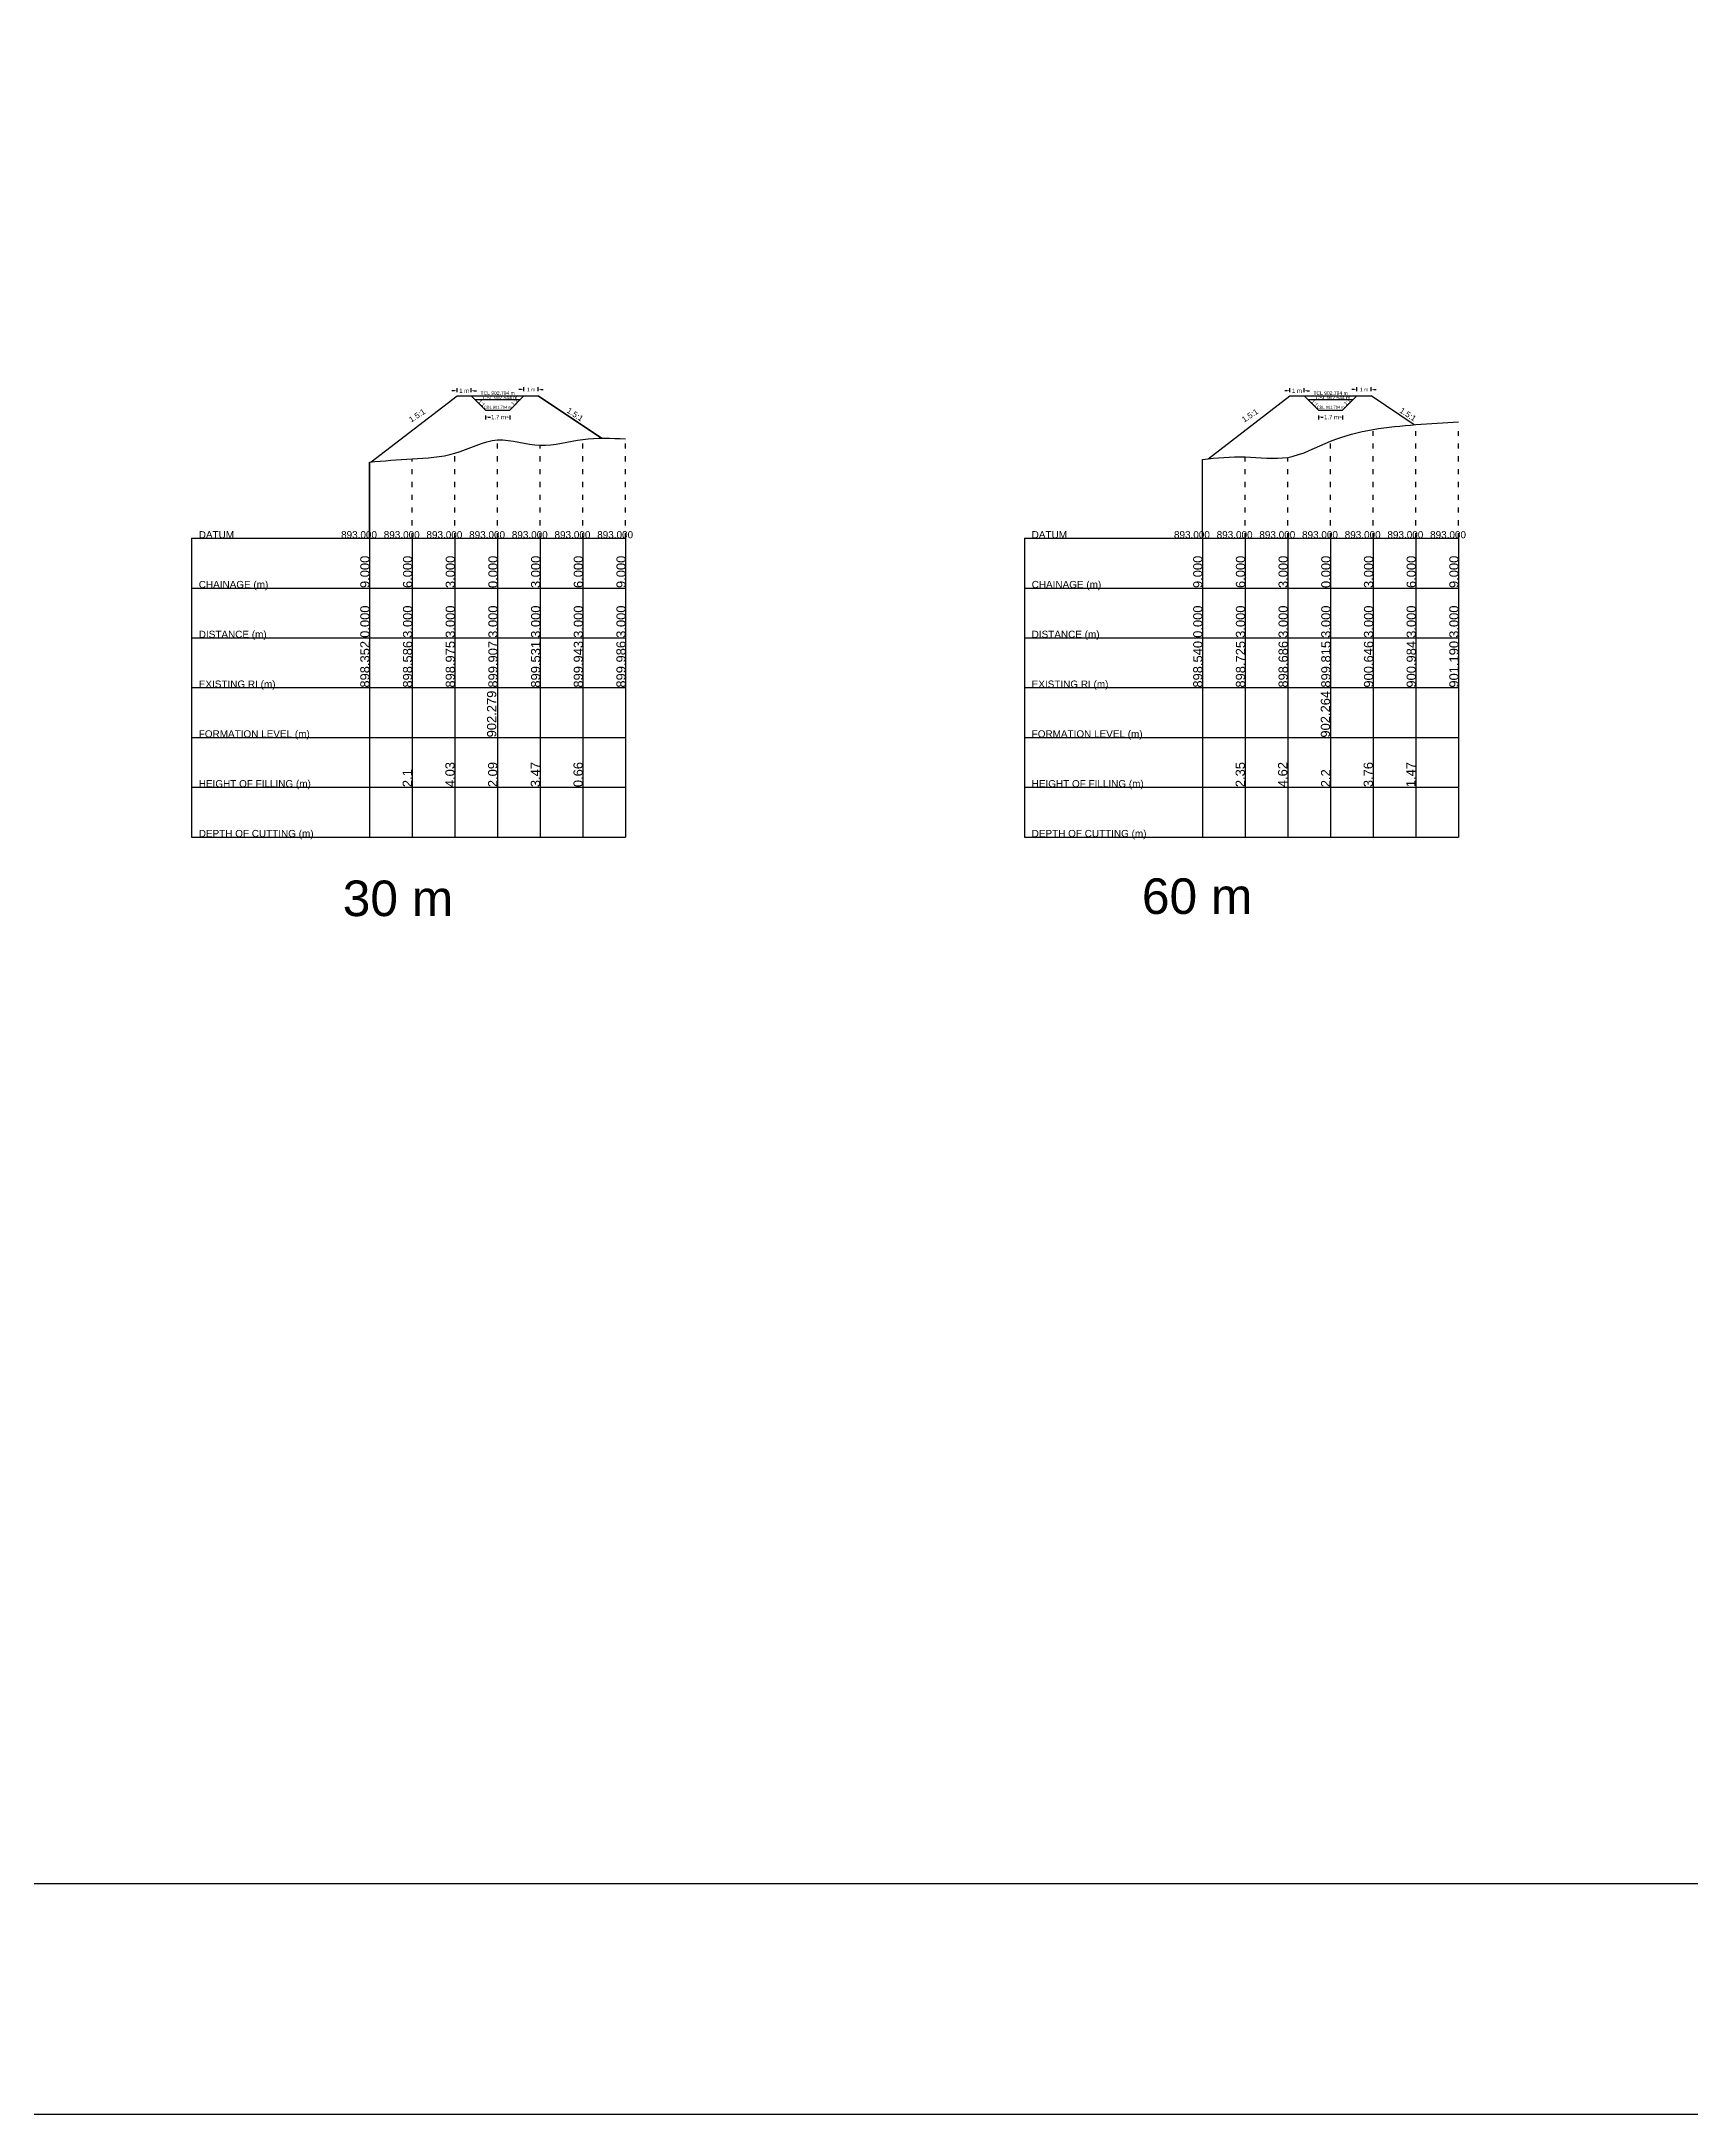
# Model space of a CAD drawing. Header units: millimetres. Extents: x 69 to 770, y 49 to 903.
# Drawn here: x 184.5 to 300.4, y 48.7 to 194.4 of the extents above; entities that cross this region are included whole.
import ezdxf

# ---------------------------------------------------------------- set-up
doc = ezdxf.new("R2010")
doc.units = ezdxf.units.MM
doc.linetypes.add('ACAD_ISO03W100', pattern=[30, 12, -18])
for name, color, linetype in [('Datum Level', 5, 'Continuous'), ('Existing RL', 84, 'Continuous'), ('General', 7, 'Continuous')]:
    doc.layers.add(name, color=color, linetype=linetype)
doc.styles.add('Annotative', font='arial.ttf')
doc.styles.get("Standard").update_dxf_attribs({"font": 'arial.ttf'})
doc.dimstyles.get("Standard").update_dxf_attribs({"dimtxt": 0.18, "dimasz": 0.18, "dimexe": 0.18, "dimexo": 0.0625, "dimgap": 0.09, "dimtad": 0, "dimtih": 1, "dimtoh": 1, "dimdec": 4, "dimzin": 0, "dimdsep": 46, "dimtxsty": 'Standard', "dimcen": 0.09, "dimadec": 0, "dimazin": 0, "dimtfac": 1, "dimtdec": 4, "dimtofl": 0, "dimtmove": 0, "dimatfit": 3, "dimfxl": 1, "dimtolj": 1, "dimtzin": 0, "dimarcsym": 0})

# ---------------------------------------------------------------- blocks, each defined once
blk = doc.blocks.new('*D17')
at = {"layer": 'Defpoints', "color": 0, "transparency": 16777216}
for p in [(213.69, 169.89), (213.69, 169.72), (214.69, 169.73)]:
    blk.add_point(p, dxfattribs=at)
at = {"layer": 'General', "color": 0, "lineweight": -2, "transparency": 16777216}
for p, q in [((213.51, 169.89), (213.33, 169.89)), ((213.69, 169.78), (213.69, 170.07)), ((214.69, 169.8), (214.69, 170.07)), ((214.87, 169.89), (215.05, 169.89))]:
    blk.add_line(p, q, dxfattribs=at)
at = {"layer": 'General', "color": 0, "transparency": 16777216}
for points in [[(213.51, 169.92), (213.51, 169.86), (213.69, 169.89)], [(214.87, 169.92), (214.87, 169.86), (214.69, 169.89)]]:
    blk.add_solid(points, dxfattribs=at)
at = {"layer": 'General', "color": 0, "lineweight": 9, "transparency": 16777216, "insert": (214.19, 169.89), "char_height": 0.3, "attachment_point": 5}
blk.add_mtext('\\A1;1 m', dxfattribs=at)
blk = doc.blocks.new('*D19')
at = {"layer": 'Defpoints', "color": 0, "transparency": 16777216}
for p in [(218.39, 169.97), (218.39, 169.8), (219.39, 169.81)]:
    blk.add_point(p, dxfattribs=at)
at = {"layer": 'General', "color": 0, "lineweight": -2, "transparency": 16777216}
for p, q in [((218.21, 169.97), (218.03, 169.97)), ((218.39, 169.86), (218.39, 170.15)), ((219.39, 169.87), (219.39, 170.15)), ((219.57, 169.97), (219.75, 169.97))]:
    blk.add_line(p, q, dxfattribs=at)
at = {"layer": 'General', "color": 0, "transparency": 16777216}
for points in [[(218.21, 170), (218.21, 169.94), (218.39, 169.97)], [(219.57, 170), (219.57, 169.94), (219.39, 169.97)]]:
    blk.add_solid(points, dxfattribs=at)
at = {"layer": 'General', "color": 0, "lineweight": 9, "transparency": 16777216, "insert": (218.89, 169.97), "char_height": 0.25, "attachment_point": 5}
blk.add_mtext('\\A1;1 m', dxfattribs=at)
blk = doc.blocks.new('*D18')
at = {"layer": 'Defpoints', "color": 0, "transparency": 16777216}
for p in [(215.69, 168.21), (217.39, 168.21), (217.39, 168.04)]:
    blk.add_point(p, dxfattribs=at)
at = {"layer": 'General', "color": 0, "lineweight": -2, "transparency": 16777216}
for p, q in [((215.69, 168.14), (215.69, 167.86)), ((215.87, 168.04), (216.04, 168.04)), ((217.21, 168.04), (217.19, 168.04)), ((217.39, 168.14), (217.39, 167.86))]:
    blk.add_line(p, q, dxfattribs=at)
at = {"layer": 'General', "color": 0, "transparency": 16777216}
for points in [[(215.87, 168.07), (215.87, 168.01), (215.69, 168.04)], [(217.21, 168.07), (217.21, 168.01), (217.39, 168.04)]]:
    blk.add_solid(points, dxfattribs=at)
at = {"layer": 'General', "color": 0, "lineweight": 9, "transparency": 16777216, "insert": (216.61, 168.04), "char_height": 0.3, "attachment_point": 5}
blk.add_mtext('\\A1;1.7 m ', dxfattribs=at)
blk = doc.blocks.new('*D20')
at = {"layer": 'Defpoints', "color": 0, "transparency": 16777216}
for p in [(272.22, 169.89), (272.22, 169.72), (273.23, 169.73)]:
    blk.add_point(p, dxfattribs=at)
at = {"layer": 'General', "color": 0, "lineweight": -2, "transparency": 16777216}
for p, q in [((272.04, 169.89), (271.86, 169.89)), ((272.22, 169.78), (272.22, 170.07)), ((273.23, 169.8), (273.23, 170.07)), ((273.41, 169.89), (273.59, 169.89))]:
    blk.add_line(p, q, dxfattribs=at)
at = {"layer": 'General', "color": 0, "transparency": 16777216}
for points in [[(272.04, 169.92), (272.04, 169.86), (272.22, 169.89)], [(273.41, 169.92), (273.41, 169.86), (273.23, 169.89)]]:
    blk.add_solid(points, dxfattribs=at)
at = {"layer": 'General', "color": 0, "lineweight": 9, "transparency": 16777216, "insert": (272.72, 169.89), "char_height": 0.3, "attachment_point": 5}
blk.add_mtext('\\A1;1 m', dxfattribs=at)
blk = doc.blocks.new('*D21')
at = {"layer": 'Defpoints', "color": 0, "transparency": 16777216}
for p in [(276.93, 169.97), (276.93, 169.8), (277.93, 169.81)]:
    blk.add_point(p, dxfattribs=at)
at = {"layer": 'General', "color": 0, "lineweight": -2, "transparency": 16777216}
for p, q in [((276.75, 169.97), (276.57, 169.97)), ((276.93, 169.86), (276.93, 170.15)), ((277.93, 169.87), (277.93, 170.15)), ((278.11, 169.97), (278.29, 169.97))]:
    blk.add_line(p, q, dxfattribs=at)
at = {"layer": 'General', "color": 0, "transparency": 16777216}
for points in [[(276.75, 170), (276.75, 169.94), (276.93, 169.97)], [(278.11, 170), (278.11, 169.94), (277.93, 169.97)]]:
    blk.add_solid(points, dxfattribs=at)
at = {"layer": 'General', "color": 0, "lineweight": 9, "transparency": 16777216, "insert": (277.43, 169.97), "char_height": 0.25, "attachment_point": 5}
blk.add_mtext('\\A1;1 m', dxfattribs=at)
blk = doc.blocks.new('*D22')
at = {"layer": 'Defpoints', "color": 0, "transparency": 16777216}
for p in [(274.23, 168.21), (275.93, 168.21), (275.93, 168.04)]:
    blk.add_point(p, dxfattribs=at)
at = {"layer": 'General', "color": 0, "lineweight": -2, "transparency": 16777216}
for p, q in [((274.23, 168.14), (274.23, 167.86)), ((274.41, 168.04), (274.57, 168.04)), ((275.75, 168.04), (275.73, 168.04)), ((275.93, 168.14), (275.93, 167.86))]:
    blk.add_line(p, q, dxfattribs=at)
at = {"layer": 'General', "color": 0, "transparency": 16777216}
for points in [[(274.41, 168.07), (274.41, 168.01), (274.23, 168.04)], [(275.75, 168.07), (275.75, 168.01), (275.93, 168.04)]]:
    blk.add_solid(points, dxfattribs=at)
at = {"layer": 'General', "color": 0, "lineweight": 9, "transparency": 16777216, "insert": (275.15, 168.04), "char_height": 0.3, "attachment_point": 5}
blk.add_mtext('\\A1;1.7 m ', dxfattribs=at)

msp = doc.modelspace()

# ---------------------------------------------------------------- linework, layer by layer
at = {"layer": 'Datum Level'}
for points in [[(195.04099, 159.52187), (210.54099, 159.52187), (213.54099, 159.52187), (216.54099, 159.52187), (219.54099, 159.52187), (222.54099, 159.52187), (225.54099, 159.52187)], [(253.57505, 159.52187), (269.07505, 159.52187), (272.07505, 159.52187), (275.07505, 159.52187), (278.07505, 159.52187), (281.07505, 159.52187), (284.07505, 159.52187)]]:
    msp.add_lwpolyline(points, dxfattribs=at)
at = {"layer": 'Existing RL'}
for points in [[(266.07505, 165.06187), (269.07505, 165.24687), (272.07505, 165.20787), (275.07505, 166.33687), (278.07505, 167.16787), (281.07505, 167.50587), (284.07505, 167.71187)], [(207.54099, 164.87387), (210.54099, 165.10787), (213.54099, 165.49687), (216.54099, 166.42887), (219.54099, 166.05287), (222.54099, 166.46487), (225.54099, 166.50787)]]:
    msp.add_spline(points, degree=3, dxfattribs=at)
at = {"layer": 'General'}
for p, q in [((207.66213, 164.88429), (213.69099, 169.52187)), ((213.69099, 169.52187), (214.69099, 169.52187)), ((215.69099, 168.52187), (214.69099, 169.52187)), ((214.69099, 169.52187), (218.39099, 169.52187)), ((214.94099, 169.27187), (218.14099, 169.27187)), ((218.39099, 169.52187), (217.39099, 168.52187)), ((218.39099, 169.52187), (219.39099, 169.52187)), ((223.84486, 166.55262), (219.39099, 169.52187)), ((266.48435, 165.10594), (272.22505, 169.52187)), ((272.22505, 169.52187), (273.22505, 169.52187)), ((274.22505, 168.52187), (273.22505, 169.52187)), ((273.22505, 169.52187), (276.92505, 169.52187)), ((273.47505, 169.27187), (276.67505, 169.27187)), ((276.92505, 169.52187), (275.92505, 168.52187)), ((276.92505, 169.52187), (277.92505, 169.52187)), ((280.9622, 167.49711), (277.92505, 169.52187)), ((215.69099, 168.52187), (217.39099, 168.52187)), ((274.22505, 168.52187), (275.92505, 168.52187)), ((223.84486, 166.55262), (223.85769, 166.54406)), ((207.54099, 159.52187), (207.54099, 164.87387)), ((207.54099, 164.87387), (207.54099, 159.52187)), ((207.54099, 164.87387), (207.54099, 159.52187)), ((266.07505, 159.52187), (266.07505, 165.06187)), ((195.04099, 159.52187), (195.04099, 138.52187)), ((207.54099, 159.52187), (207.54099, 138.52187)), ((207.54099, 159.52187), (207.54099, 138.52187)), ((210.54099, 159.52187), (210.54099, 138.52187)), ((213.54099, 159.52187), (213.54099, 138.52187)), ((216.54099, 159.52187), (216.54099, 138.52187)), ((219.54099, 159.52187), (219.54099, 138.52187)), ((222.54099, 159.52187), (222.54099, 138.52187)), ((225.54099, 159.52187), (225.54099, 138.52187)), ((253.57505, 159.52187), (253.57505, 138.52187)), ((266.07505, 159.52187), (266.07505, 138.52187)), ((266.07505, 159.52187), (266.07505, 138.52187)), ((269.07505, 159.52187), (269.07505, 138.52187)), ((272.07505, 159.52187), (272.07505, 138.52187)), ((275.07505, 159.52187), (275.07505, 138.52187)), ((278.07505, 159.52187), (278.07505, 138.52187)), ((281.07505, 159.52187), (281.07505, 138.52187)), ((284.07505, 159.52187), (284.07505, 138.52187)), ((195.04099, 156.02187), (225.54099, 156.02187)), ((253.57505, 156.02187), (284.07505, 156.02187)), ((195.04099, 152.52187), (225.54099, 152.52187)), ((253.57505, 152.52187), (284.07505, 152.52187)), ((195.04099, 149.02187), (225.54099, 149.02187)), ((253.57505, 149.02187), (284.07505, 149.02187)), ((253.57505, 149.02187), (284.07505, 149.02187)), ((195.04099, 145.52187), (225.54099, 145.52187)), ((195.04099, 145.52187), (225.54099, 145.52187)), ((253.57505, 145.52187), (284.07505, 145.52187)), ((195.04099, 142.02187), (225.54099, 142.02187)), ((253.57505, 142.02187), (284.07505, 142.02187)), ((195.04099, 138.52187), (225.54099, 138.52187)), ((253.57505, 138.52187), (284.07505, 138.52187))]:
    msp.add_line(p, q, dxfattribs=at)
at = {"layer": 'General', "linetype": 'ACAD_ISO03W100', "ltscale": 0.03}
for p, q in [((216.54099, 159.52187), (216.54099, 166.42887)), ((222.54099, 159.52187), (222.54099, 166.46487)), ((225.54099, 159.52187), (225.54099, 166.50787)), ((275.07505, 159.52187), (275.07505, 166.33687)), ((278.07505, 159.52187), (278.07505, 167.05587)), ((281.07505, 159.52187), (281.07505, 167.05587)), ((284.07505, 159.52187), (284.07505, 167.05587)), ((210.54099, 159.52187), (210.54099, 165.10787)), ((213.54099, 159.52187), (213.54099, 165.49687)), ((219.54099, 159.52187), (219.54099, 166.05287)), ((269.07505, 159.52187), (269.07505, 165.24687)), ((272.07505, 159.52187), (272.07505, 165.20787))]:
    msp.add_line(p, q, dxfattribs=at)
at = {"layer": 'General', "ltscale": 0.9}
for points in [[(68.59243, 567.76899), (769.66621, 567.76899), (769.66621, 48.73403), (68.59243, 48.73403)], [(84.8064, 551.55502), (753.45225, 551.55502), (753.45225, 64.94799), (84.8064, 64.94799)]]:
    msp.add_lwpolyline(points, close=True, dxfattribs=at)
at = {"layer": 'General'}
msp.add_lwpolyline([(207.66213, 164.88429), (213.69099, 169.52187), (219.39099, 169.52187), (223.84486, 166.55262)], dxfattribs=at)
msp.add_lwpolyline([(207.66213, 164.88429), (213.69099, 169.52187), (219.39099, 169.52187), (223.84486, 166.55262)], dxfattribs=at)

# ---------------------------------------------------------------- texts
at = {"char_height": 2.5, "attachment_point": 1}
for s, insert in [('60 m', (261.82117, 135.6167)), ('30 m', (205.65744, 135.46366))]:
    msp.add_mtext_dynamic_manual_height_columns(s, width=7.488633, gutter_width=2.5, heights=[0], dxfattribs=dict(at, insert=insert))
at = {"layer": 'General', "style": 'Annotative'}
for s, p in [('DATUM', (195.54099, 159.52187)), ('893.000', (205.54099, 159.52187)), ('893.000', (208.54099, 159.52187)), ('893.000', (211.54099, 159.52187)), ('893.000', (214.54099, 159.52187)), ('893.000', (217.54099, 159.52187)), ('893.000', (220.54099, 159.52187)), ('893.000', (223.54099, 159.52187)), ('DATUM', (254.07505, 159.52187)), ('893.000', (264.07505, 159.52187)), ('893.000', (264.07505, 159.52187)), ('893.000', (264.07505, 159.52187)), ('893.000', (267.07505, 159.52187)), ('893.000', (267.07505, 159.52187)), ('893.000', (267.07505, 159.52187)), ('893.000', (270.07505, 159.52187)), ('893.000', (270.07505, 159.52187)), ('893.000', (270.07505, 159.52187)), ('893.000', (273.07505, 159.52187)), ('893.000', (273.07505, 159.52187)), ('893.000', (273.07505, 159.52187)), ('893.000', (276.07505, 159.52187)), ('893.000', (276.07505, 159.52187)), ('893.000', (276.07505, 159.52187)), ('893.000', (279.07505, 159.52187)), ('893.000', (279.07505, 159.52187)), ('893.000', (279.07505, 159.52187)), ('893.000', (282.07505, 159.52187)), ('893.000', (282.07505, 159.52187)), ('893.000', (282.07505, 159.52187)), ('CHAINAGE (m)', (195.54099, 156.02187)), ('CHAINAGE (m)', (254.07505, 156.02187)), ('DISTANCE (m)', (195.54099, 152.52187)), ('DISTANCE (m)', (254.07505, 152.52187)), ('EXISTING RL(m)', (195.54099, 149.02187)), ('EXISTING RL(m)', (254.07505, 149.02187)), ('FORMATION LEVEL (m)', (195.54099, 145.52187)), ('FORMATION LEVEL (m)', (254.07505, 145.52187)), ('HEIGHT OF FILLING (m)', (195.54099, 142.02187)), ('HEIGHT OF FILLING (m)', (254.07505, 142.02187)), ('DEPTH OF CUTTING (m)', (195.54099, 138.52187)), ('DEPTH OF CUTTING (m)', (254.07505, 138.52187))]:
    msp.add_text(s, height=0.5, dxfattribs=at).set_placement(p)
for s, p in [('9.000', (207.54099, 156.02187)), ('6.000', (210.54099, 156.02187)), ('3.000', (213.54099, 156.02187)), ('0.000', (216.54099, 156.02187)), ('3.000', (219.54099, 156.02187)), ('6.000', (222.54099, 156.02187)), ('9.000', (225.54099, 156.02187)), ('9.000', (266.07505, 156.02187)), ('6.000', (269.07505, 156.02187)), ('3.000', (272.07505, 156.02187)), ('0.000', (275.07505, 156.02187)), ('3.000', (278.07505, 156.02187)), ('6.000', (281.07505, 156.02187)), ('9.000', (284.07505, 156.02187)), ('0.000', (207.54099, 152.52187)), ('3.000', (210.54099, 152.52187)), ('3.000', (213.54099, 152.52187)), ('3.000', (216.54099, 152.52187)), ('3.000', (219.54099, 152.52187)), ('3.000', (222.54099, 152.52187)), ('3.000', (225.54099, 152.52187)), ('0.000', (266.07505, 152.52187)), ('3.000', (269.07505, 152.52187)), ('3.000', (272.07505, 152.52187)), ('3.000', (275.07505, 152.52187)), ('3.000', (278.07505, 152.52187)), ('3.000', (281.07505, 152.52187)), ('3.000', (284.07505, 152.52187)), ('898.352', (207.54099, 149.02187)), ('898.586', (210.54099, 149.02187)), ('898.975', (213.54099, 149.02187)), ('899.907', (216.54099, 149.02187)), ('899.531', (219.54099, 149.02187)), ('899.943', (222.54099, 149.02187)), ('899.986', (225.54099, 149.02187)), ('898.540', (266.07505, 149.02187)), ('898.725', (269.07505, 149.02187)), ('898.686', (272.07505, 149.02187)), ('899.815', (275.07505, 149.02187)), ('900.646', (278.07505, 149.02187)), ('900.984', (281.07505, 149.02187)), ('901.190', (284.07505, 149.02187)), ('902.279', (216.44826, 145.52787)), ('902.264', (275.04531, 145.50941)), ('2.1', (210.5189, 142.02787)), ('4.03', (213.5205, 142.02787)), ('2.09', (216.52327, 142.02787)), ('3.47', (219.52549, 142.02787)), ('0.66', (222.5232, 142.02787)), ('2.35', (269.05687, 142.02787)), ('4.62', (272.03731, 142.02787)), ('2.2', (275.06236, 142.0232)), ('3.76', (278.05339, 142.02787)), ('1.47', (281.0484, 142.02787))]:
    msp.add_text(s, height=0.65, rotation=90, dxfattribs=at).set_placement(p)
at = {"layer": 'General', "linetype": 'ACAD_ISO03W100', "ltscale": 0.9, "char_height": 0.25, "width": 1.2140988, "attachment_point": 1, "style": 'Annotative'}
for insert, rotation in [((215.34641, 169.27187), 315.733035), ((217.46271, 169.01029), 44.5416782), ((273.88048, 169.27187), 315.733035), ((275.99678, 169.01029), 44.5416782)]:
    msp.add_mtext('1:1', dxfattribs=dict(at, insert=insert, rotation=rotation))
at = {"layer": 'General', "color": 8, "char_height": 0.25, "width": 2.7480223, "attachment_point": 1, "style": 'Annotative'}
for insert in [(215.34268, 169.848), (273.87674, 169.848)]:
    msp.add_mtext('TCL 902.794 m', dxfattribs=dict(at, insert=insert))
at = {"layer": 'General', "color": 4, "char_height": 0.25, "width": 2.588053, "attachment_point": 1, "style": 'Annotative'}
for insert in [(215.50601, 169.52187), (274.04008, 169.52187)]:
    msp.add_mtext('CSL 902.544 m', dxfattribs=dict(at, insert=insert))
at = {"layer": 'General', "linetype": 'ACAD_ISO03W100', "ltscale": 0.9, "char_height": 0.4, "width": 1.2140988, "attachment_point": 1, "line_spacing_factor": 0.4, "style": 'Annotative'}
for insert, rotation in [((210.25498, 167.97569), 33.3678562), ((221.57827, 168.72898), 326.7719763), ((268.78905, 167.97569), 33.3678562), ((280.11234, 168.72898), 326.7719763)]:
    msp.add_mtext('1.5:1', dxfattribs=dict(at, insert=insert, rotation=rotation))
at = {"layer": 'General', "color": 1, "char_height": 0.2, "width": 2.1068767, "attachment_point": 1, "style": 'Annotative'}
for insert in [(215.5878, 168.82848), (274.12187, 168.82848)]:
    msp.add_mtext('CBL 901.794 m', dxfattribs=dict(at, insert=insert))

# ---------------------------------------------------------------- dimensions: what is measured, and where the dimension line sits
at = {"layer": 'General', "lineweight": 9}
for base, p1, p2, text, override, picture, middle in [((213.69066, 169.88946), (214.69099, 169.73294), (213.69066, 169.71757), '1 m', {"dimtxt": 0.3}, '*D17', (214.19082, 169.88946)), ((218.39097, 169.96775), (219.3913, 169.81123), (218.39097, 169.79586), '1 m', {"dimtxt": 0.25}, '*D19', (218.89113, 169.96775)), ((272.22473, 169.88946), (273.22505, 169.73294), (272.22473, 169.71757), '1 m', {"dimtxt": 0.3}, '*D20', (272.72489, 169.88946)), ((276.92504, 169.96775), (277.92536, 169.81123), (276.92504, 169.79586), '1 m', {"dimtxt": 0.25}, '*D21', (277.4252, 169.96775)), ((217.39099, 168.04166), (215.69099, 168.20716), (217.39099, 168.20716), '1.7 m ', {"dimtxt": 0.3}, '*D18', (216.61386, 168.04166)), ((275.92505, 168.04166), (274.22505, 168.20716), (275.92505, 168.20716), '1.7 m ', {"dimtxt": 0.3}, '*D22', (275.14792, 168.04166))]:
    dim = msp.add_linear_dim(base=base, p1=p1, p2=p2, text=text, dimstyle='Standard', override=override, dxfattribs=at)
    dim.commit()
    dim.dimension.update_dxf_attribs({"geometry": picture, "text_midpoint": middle, "dimtype": 160})

doc.saveas('drawing.dxf')
